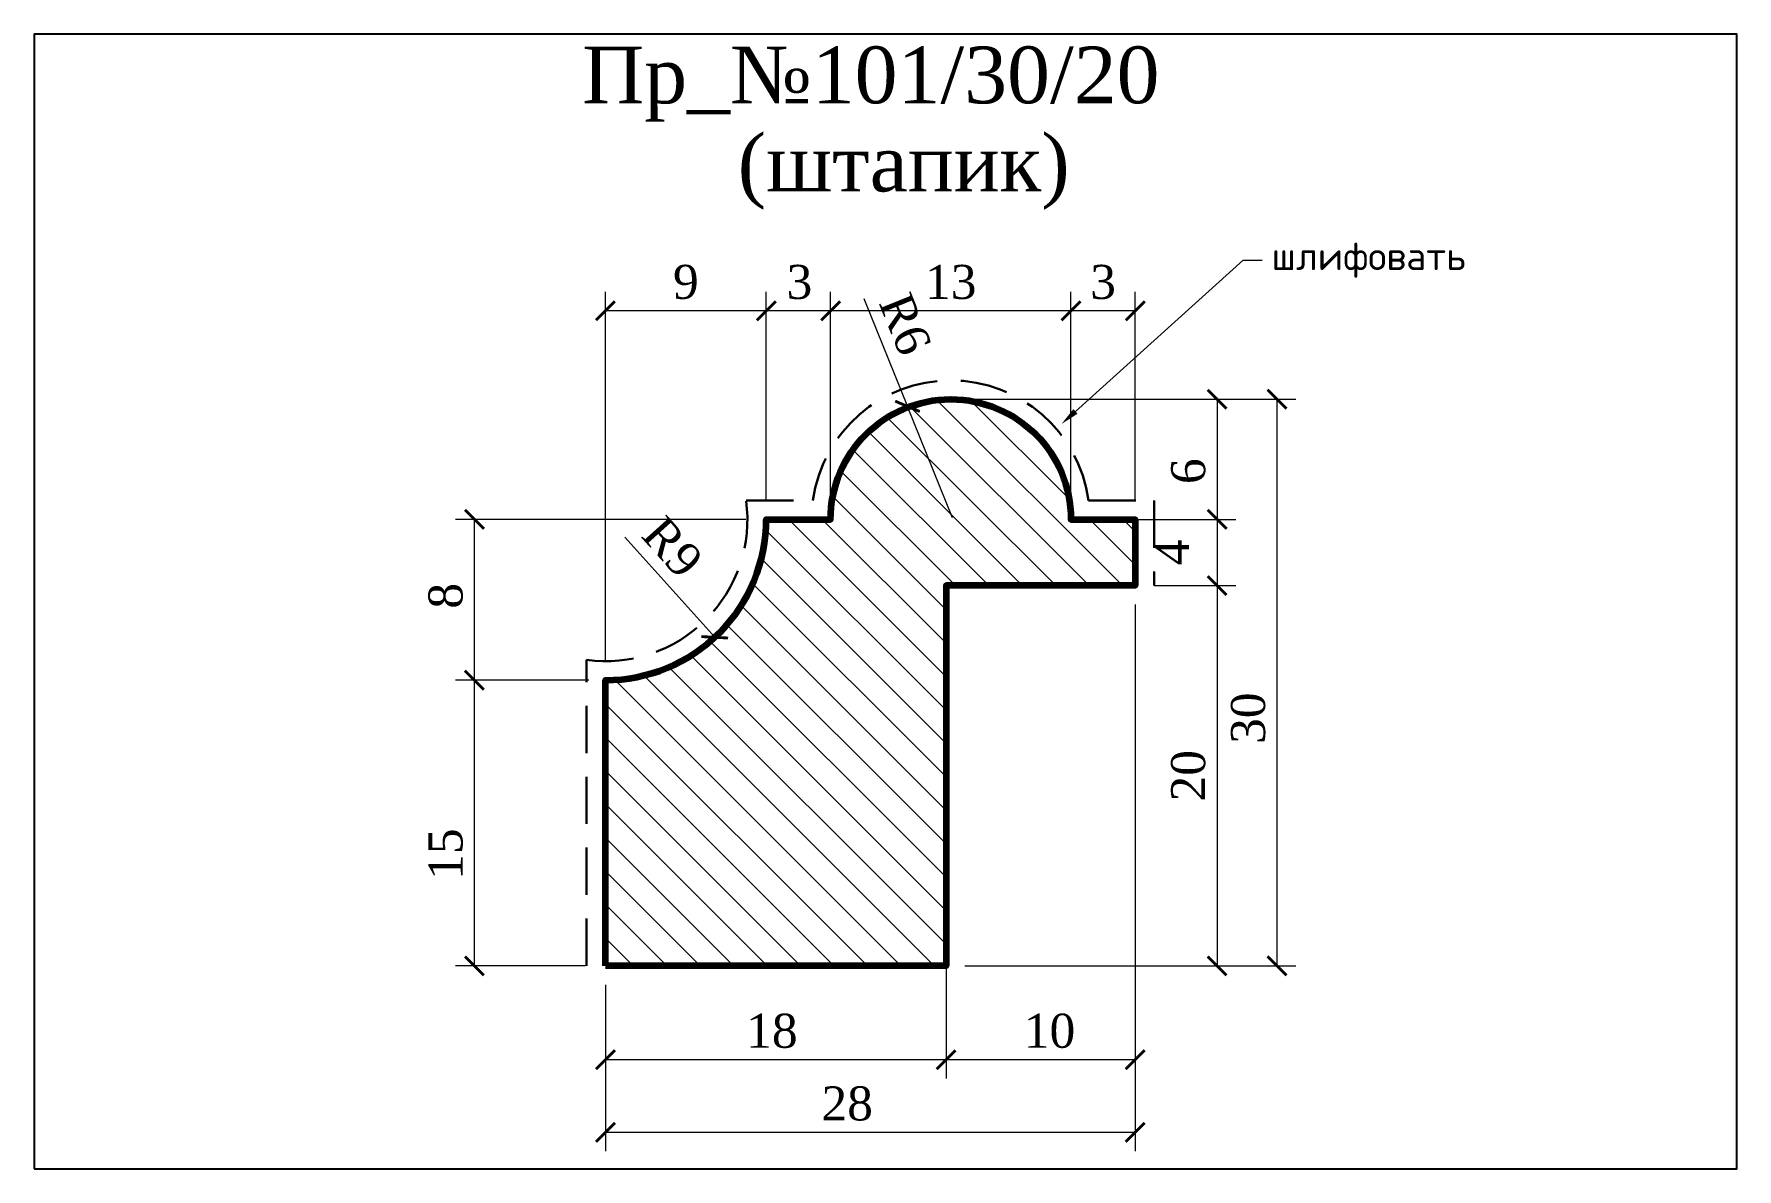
# Model space of a CAD drawing. Header units: millimetres. Extents: x 305563.1 to 305653.1, y -90617.6 to -90557.6.
import ezdxf
from ezdxf import colors
from ezdxf.entities.mleader import LeaderData, LeaderLine
from ezdxf.math import Vec2, Vec3

# ---------------------------------------------------------------- set-up
doc = ezdxf.new("R2010")
doc.units = ezdxf.units.MM
doc.header["$MEASUREMENT"] = 0
doc.linetypes.add('HIDDEN', pattern=[0.375, 0.25, -0.125])
doc.layers.add('Outside panel', color=7, linetype='Continuous', lineweight=18, true_color=0x7f5e57)
doc.layers.add('линия 50', color=1, linetype='Continuous', lineweight=211)
doc.layers.add('служебный слой РАЗМЕРЫ', color=7, linetype='Continuous', lineweight=9)
doc.layers.add('размеры в модели', color=7, linetype='Continuous')
doc.styles.add('ELECT', font='times.ttf')
doc.styles.get("Standard").update_dxf_attribs({"font": 'times.ttf'})
doc.styles.add('ЕСКД профили текст', font='isocpeur.ttf')
doc.dimstyles.new('M_1', dxfattribs={"dimtxt": 1.8, "dimasz": 1, "dimexe": 1, "dimexo": 1, "dimgap": 0.6, "dimtad": 1, "dimdec": 0, "dimdsep": 46, "dimtxsty": 'Standard', "dimblk": 'ARCHTICK', "dimcen": -5, "dimclrd": 7, "dimclre": 7, "dimclrt": 7, "dimadec": 0, "dimazin": 0, "dimtfac": 1, "dimtdec": 0, "dimtmove": 0, "dimatfit": 3, "dimfxl": 1, "dimtolj": 1, "dimtzin": 0, "dimlwd": 5, "dimlwe": 5, "dimarcsym": 0})

# ---------------------------------------------------------------- blocks, each defined once
blk = doc.blocks.new('_ArchTick')
at = {"color": 0, "linetype": 'ByBlock', "const_width": 0.15}
blk.add_lwpolyline([(-0.5, -0.5), (0.5, 0.5)], dxfattribs=at)
blk = doc.blocks.new('*D16')
at = {"layer": 'Defpoints', "color": 0, "ltscale": 1000, "transparency": 16777216}
for p in [(305609.303, -90577.256), (305611.686, -90583.142)]:
    blk.add_point(p, dxfattribs=at)
at = {"layer": 'размеры в модели', "color": 7, "lineweight": 5, "ltscale": 1000, "transparency": 16777216}
for p in [(305606.994, -90571.552), (305611.686, -90583.142)]:
    blk.add_line(p, (305609.303, -90577.256), dxfattribs=at)
at = {"layer": 'размеры в модели', "color": 7, "lineweight": 5, "ltscale": 1000, "transparency": 16777216, "rotation": 292.0379218981996}
blk.add_blockref('_ArchTick', (305609.303, -90577.256), dxfattribs=at)
at = {"layer": 'размеры в модели', "color": 7, "ltscale": 1000, "transparency": 16777216, "insert": (305609.178, -90572.908), "char_height": 1.8, "attachment_point": 5, "rotation": 292.03792}
blk.add_mtext('\\A1;R6', dxfattribs=at)
blk = doc.blocks.new('*D15')
at = {"layer": 'Defpoints', "color": 0, "ltscale": 1000, "transparency": 16777216}
for p in [(305593.436, -90583.142), (305599.116, -90589.465)]:
    blk.add_point(p, dxfattribs=at)
at = {"layer": 'размеры в модели', "color": 7, "lineweight": 5, "ltscale": 1000, "transparency": 16777216}
blk.add_line((305594.366, -90584.177), (305599.116, -90589.465), dxfattribs=at)
blk.add_arc((305593.436, -90583.142), 8.5, 276.74068, 318.67507, dxfattribs=at)
at = {"layer": 'размеры в модели', "color": 7, "lineweight": 5, "ltscale": 1000, "transparency": 16777216, "rotation": 311.9343902614559}
blk.add_blockref('_ArchTick', (305599.116, -90589.465), dxfattribs=at)
at = {"layer": 'размеры в модели', "color": 7, "ltscale": 1000, "transparency": 16777216, "insert": (305596.879, -90584.703), "char_height": 1.8, "attachment_point": 5, "rotation": 311.93439}
blk.add_mtext('\\A1;R9', dxfattribs=at)
blk = doc.blocks.new('*D14')
at = {"layer": 'Defpoints', "color": 0, "ltscale": 1000, "transparency": 16777216}
for p in [(305586.413, -90583.231), (305601.762, -90583.231), (305593.467, -90591.73)]:
    blk.add_point(p, dxfattribs=at)
at = {"layer": 'размеры в модели', "color": 7, "lineweight": 5, "ltscale": 1000, "transparency": 16777216}
for p, q in [((305600.762, -90583.231), (305585.413, -90583.231)), ((305586.413, -90591.73), (305586.413, -90583.231)), ((305592.467, -90591.73), (305585.413, -90591.73))]:
    blk.add_line(p, q, dxfattribs=at)
for p, rotation in [((305586.413, -90583.231), 90), ((305586.413, -90591.73), 270)]:
    blk.add_blockref('_ArchTick', p, dxfattribs=dict(at, rotation=rotation))
at = {"layer": 'размеры в модели', "color": 7, "ltscale": 1000, "transparency": 16777216, "insert": (305584.897, -90587.273), "char_height": 1.8, "attachment_point": 5, "rotation": 90}
blk.add_mtext('\\A1;8', dxfattribs=at)
blk = doc.blocks.new('*D13')
at = {"layer": 'Defpoints', "color": 0, "ltscale": 1000, "transparency": 16777216}
for p in [(305586.413, -90591.73), (305593.467, -90591.73), (305593.262, -90606.835)]:
    blk.add_point(p, dxfattribs=at)
at = {"layer": 'размеры в модели', "color": 7, "lineweight": 5, "ltscale": 1000, "transparency": 16777216}
for p, q in [((305592.467, -90591.73), (305585.413, -90591.73)), ((305586.413, -90606.835), (305586.413, -90591.73)), ((305592.262, -90606.835), (305585.413, -90606.835))]:
    blk.add_line(p, q, dxfattribs=at)
for p, rotation in [((305586.413, -90591.73), 90), ((305586.413, -90606.835), 270)]:
    blk.add_blockref('_ArchTick', p, dxfattribs=dict(at, rotation=rotation))
at = {"layer": 'размеры в модели', "color": 7, "ltscale": 1000, "transparency": 16777216, "insert": (305584.897, -90600.927), "char_height": 1.8, "attachment_point": 5, "rotation": 90}
blk.add_mtext('\\A1;15', dxfattribs=at)
blk = doc.blocks.new('*D12')
at = {"layer": 'Defpoints', "color": 0, "ltscale": 1000, "transparency": 16777216}
for p in [(305593.338, -90572.204), (305601.838, -90583.231), (305593.338, -90591.731)]:
    blk.add_point(p, dxfattribs=at)
at = {"layer": 'размеры в модели', "color": 7, "lineweight": 5, "ltscale": 1000, "transparency": 16777216}
for p, q in [((305593.338, -90590.731), (305593.338, -90571.204)), ((305601.838, -90582.231), (305601.838, -90571.204)), ((305601.838, -90572.204), (305593.338, -90572.204))]:
    blk.add_line(p, q, dxfattribs=at)
at = {"layer": 'размеры в модели', "color": 7, "lineweight": 5, "ltscale": 1000, "transparency": 16777216, "rotation": 180}
blk.add_blockref('_ArchTick', (305593.338, -90572.204), dxfattribs=at)
at = {"layer": 'размеры в модели', "color": 7, "lineweight": 5, "ltscale": 1000, "transparency": 16777216}
blk.add_blockref('_ArchTick', (305601.838, -90572.204), dxfattribs=at)
at = {"layer": 'размеры в модели', "color": 7, "ltscale": 1000, "transparency": 16777216, "insert": (305597.588, -90570.685), "char_height": 1.8, "attachment_point": 5}
blk.add_mtext('\\A1;9', dxfattribs=at)
blk = doc.blocks.new('*D11')
at = {"layer": 'Defpoints', "color": 0, "ltscale": 1000, "transparency": 16777216}
for p in [(305601.838, -90572.204), (305601.838, -90583.231), (305605.238, -90583.231)]:
    blk.add_point(p, dxfattribs=at)
at = {"layer": 'размеры в модели', "color": 7, "lineweight": 5, "ltscale": 1000, "transparency": 16777216}
for p, q in [((305601.838, -90582.231), (305601.838, -90571.204)), ((305605.238, -90582.231), (305605.238, -90571.204)), ((305605.238, -90572.204), (305601.838, -90572.204))]:
    blk.add_line(p, q, dxfattribs=at)
at = {"layer": 'размеры в модели', "color": 7, "lineweight": 5, "ltscale": 1000, "transparency": 16777216, "rotation": 180}
blk.add_blockref('_ArchTick', (305601.838, -90572.204), dxfattribs=at)
at = {"layer": 'размеры в модели', "color": 7, "lineweight": 5, "ltscale": 1000, "transparency": 16777216}
blk.add_blockref('_ArchTick', (305605.238, -90572.204), dxfattribs=at)
at = {"layer": 'размеры в модели', "color": 7, "ltscale": 1000, "transparency": 16777216, "insert": (305603.59, -90570.688), "char_height": 1.8, "attachment_point": 5}
blk.add_mtext('\\A1;3', dxfattribs=at)
blk = doc.blocks.new('*D10')
at = {"layer": 'Defpoints', "color": 0, "ltscale": 1000, "transparency": 16777216}
for p in [(305605.238, -90572.204), (305605.238, -90583.231), (305617.938, -90583.231)]:
    blk.add_point(p, dxfattribs=at)
at = {"layer": 'размеры в модели', "color": 7, "lineweight": 5, "ltscale": 1000, "transparency": 16777216}
for p, q in [((305605.238, -90582.231), (305605.238, -90571.204)), ((305617.938, -90582.231), (305617.938, -90571.204)), ((305617.938, -90572.204), (305605.238, -90572.204))]:
    blk.add_line(p, q, dxfattribs=at)
at = {"layer": 'размеры в модели', "color": 7, "lineweight": 5, "ltscale": 1000, "transparency": 16777216, "rotation": 180}
blk.add_blockref('_ArchTick', (305605.238, -90572.204), dxfattribs=at)
at = {"layer": 'размеры в модели', "color": 7, "lineweight": 5, "ltscale": 1000, "transparency": 16777216}
blk.add_blockref('_ArchTick', (305617.938, -90572.204), dxfattribs=at)
at = {"layer": 'размеры в модели', "color": 7, "ltscale": 1000, "transparency": 16777216, "insert": (305611.588, -90570.688), "char_height": 1.8, "attachment_point": 5}
blk.add_mtext('\\A1;13', dxfattribs=at)
blk = doc.blocks.new('*D9')
at = {"layer": 'Defpoints', "color": 0, "ltscale": 1000, "transparency": 16777216}
for p in [(305617.938, -90572.204), (305617.938, -90583.231), (305621.338, -90583.231)]:
    blk.add_point(p, dxfattribs=at)
at = {"layer": 'размеры в модели', "color": 7, "lineweight": 5, "ltscale": 1000, "transparency": 16777216}
for p, q in [((305617.938, -90582.231), (305617.938, -90571.204)), ((305621.338, -90582.231), (305621.338, -90571.204)), ((305621.338, -90572.204), (305617.938, -90572.204))]:
    blk.add_line(p, q, dxfattribs=at)
at = {"layer": 'размеры в модели', "color": 7, "lineweight": 5, "ltscale": 1000, "transparency": 16777216, "rotation": 180}
blk.add_blockref('_ArchTick', (305617.938, -90572.204), dxfattribs=at)
at = {"layer": 'размеры в модели', "color": 7, "lineweight": 5, "ltscale": 1000, "transparency": 16777216}
blk.add_blockref('_ArchTick', (305621.338, -90572.204), dxfattribs=at)
at = {"layer": 'размеры в модели', "color": 7, "ltscale": 1000, "transparency": 16777216, "insert": (305619.638, -90570.688), "char_height": 1.8, "attachment_point": 5}
blk.add_mtext('\\A1;3', dxfattribs=at)
blk = doc.blocks.new('*D8')
at = {"layer": 'Defpoints', "color": 0, "ltscale": 1000, "transparency": 16777216}
for p in [(305593.338, -90606.835), (305611.338, -90606.835), (305593.338, -90611.795)]:
    blk.add_point(p, dxfattribs=at)
at = {"layer": 'размеры в модели', "color": 7, "lineweight": 5, "ltscale": 1000, "transparency": 16777216}
for p, q in [((305593.338, -90607.835), (305593.338, -90612.795)), ((305611.338, -90607.835), (305611.338, -90612.795)), ((305611.338, -90611.795), (305593.338, -90611.795))]:
    blk.add_line(p, q, dxfattribs=at)
at = {"layer": 'размеры в модели', "color": 7, "lineweight": 5, "ltscale": 1000, "transparency": 16777216, "rotation": 180}
blk.add_blockref('_ArchTick', (305593.338, -90611.795), dxfattribs=at)
at = {"layer": 'размеры в модели', "color": 7, "lineweight": 5, "ltscale": 1000, "transparency": 16777216}
blk.add_blockref('_ArchTick', (305611.338, -90611.795), dxfattribs=at)
at = {"layer": 'размеры в модели', "color": 7, "ltscale": 1000, "transparency": 16777216, "insert": (305602.136, -90610.28), "char_height": 1.8, "attachment_point": 5}
blk.add_mtext('\\A1;18', dxfattribs=at)
blk = doc.blocks.new('*D7')
at = {"layer": 'Defpoints', "color": 0, "ltscale": 1000, "transparency": 16777216}
for p in [(305611.338, -90589.835), (305621.338, -90589.835), (305611.338, -90611.795)]:
    blk.add_point(p, dxfattribs=at)
at = {"layer": 'размеры в модели', "color": 7, "lineweight": 5, "ltscale": 1000, "transparency": 16777216}
for p, q in [((305611.338, -90590.835), (305611.338, -90612.795)), ((305621.338, -90590.835), (305621.338, -90612.795)), ((305621.338, -90611.795), (305611.338, -90611.795))]:
    blk.add_line(p, q, dxfattribs=at)
at = {"layer": 'размеры в модели', "color": 7, "lineweight": 5, "ltscale": 1000, "transparency": 16777216, "rotation": 180}
blk.add_blockref('_ArchTick', (305611.338, -90611.795), dxfattribs=at)
at = {"layer": 'размеры в модели', "color": 7, "lineweight": 5, "ltscale": 1000, "transparency": 16777216}
blk.add_blockref('_ArchTick', (305621.338, -90611.795), dxfattribs=at)
at = {"layer": 'размеры в модели', "color": 7, "ltscale": 1000, "transparency": 16777216, "insert": (305616.809, -90610.28), "char_height": 1.8, "attachment_point": 5}
blk.add_mtext('\\A1;10', dxfattribs=at)
blk = doc.blocks.new('*D6')
at = {"layer": 'Defpoints', "color": 0, "ltscale": 1000, "transparency": 16777216}
for p in [(305621.338, -90586.735), (305593.338, -90606.835), (305593.338, -90615.637)]:
    blk.add_point(p, dxfattribs=at)
at = {"layer": 'размеры в модели', "color": 7, "lineweight": 5, "ltscale": 1000, "transparency": 16777216}
for p, q in [((305621.338, -90587.735), (305621.338, -90616.637)), ((305593.338, -90607.835), (305593.338, -90616.637)), ((305621.338, -90615.637), (305593.338, -90615.637))]:
    blk.add_line(p, q, dxfattribs=at)
at = {"layer": 'размеры в модели', "color": 7, "lineweight": 5, "ltscale": 1000, "transparency": 16777216, "rotation": 180}
blk.add_blockref('_ArchTick', (305593.338, -90615.637), dxfattribs=at)
at = {"layer": 'размеры в модели', "color": 7, "lineweight": 5, "ltscale": 1000, "transparency": 16777216}
blk.add_blockref('_ArchTick', (305621.338, -90615.637), dxfattribs=at)
at = {"layer": 'размеры в модели', "color": 7, "ltscale": 1000, "transparency": 16777216, "insert": (305606.113, -90614.121), "char_height": 1.8, "attachment_point": 5}
blk.add_mtext('\\A1;28', dxfattribs=at)
blk = doc.blocks.new('*D5')
at = {"layer": 'Defpoints', "color": 0, "ltscale": 1000, "transparency": 16777216}
for p in [(305621.338, -90586.735), (305611.338, -90606.835), (305625.663, -90606.835)]:
    blk.add_point(p, dxfattribs=at)
at = {"layer": 'размеры в модели', "color": 7, "lineweight": 5, "ltscale": 1000, "transparency": 16777216}
for p, q in [((305622.338, -90586.735), (305626.663, -90586.735)), ((305625.663, -90586.735), (305625.663, -90606.835)), ((305612.338, -90606.835), (305626.663, -90606.835))]:
    blk.add_line(p, q, dxfattribs=at)
for p, rotation in [((305625.663, -90586.735), 90), ((305625.663, -90606.835), 270)]:
    blk.add_blockref('_ArchTick', p, dxfattribs=dict(at, rotation=rotation))
at = {"layer": 'размеры в модели', "color": 7, "ltscale": 1000, "transparency": 16777216, "insert": (305624.147, -90596.785), "char_height": 1.8, "attachment_point": 5, "rotation": 90}
blk.add_mtext('\\A1;20', dxfattribs=at)
blk = doc.blocks.new('*D4')
at = {"layer": 'Defpoints', "color": 0, "ltscale": 1000, "transparency": 16777216}
for p in [(305617.938, -90583.231), (305621.338, -90586.735), (305625.663, -90586.735)]:
    blk.add_point(p, dxfattribs=at)
at = {"layer": 'размеры в модели', "color": 7, "lineweight": 5, "ltscale": 1000, "transparency": 16777216}
for p, q in [((305618.938, -90583.231), (305626.663, -90583.231)), ((305625.663, -90583.231), (305625.663, -90586.735)), ((305622.338, -90586.735), (305626.663, -90586.735))]:
    blk.add_line(p, q, dxfattribs=at)
for p, rotation in [((305625.663, -90583.231), 90), ((305625.663, -90586.735), 270)]:
    blk.add_blockref('_ArchTick', p, dxfattribs=dict(at, rotation=rotation))
at = {"layer": 'размеры в модели', "color": 7, "ltscale": 1000, "transparency": 16777216, "insert": (305623.287, -90584.983), "char_height": 1.8, "attachment_point": 5, "rotation": 90}
blk.add_mtext('\\A1;4', dxfattribs=at)
blk = doc.blocks.new('*D3')
at = {"layer": 'Defpoints', "color": 0, "ltscale": 1000, "transparency": 16777216}
for p in [(305611.588, -90576.881), (305617.938, -90583.231), (305625.663, -90583.231)]:
    blk.add_point(p, dxfattribs=at)
at = {"layer": 'размеры в модели', "color": 7, "lineweight": 5, "ltscale": 1000, "transparency": 16777216}
for p, q in [((305612.588, -90576.881), (305626.663, -90576.881)), ((305625.663, -90576.881), (305625.663, -90583.231)), ((305618.938, -90583.231), (305626.663, -90583.231))]:
    blk.add_line(p, q, dxfattribs=at)
for p, rotation in [((305625.663, -90576.881), 90), ((305625.663, -90583.231), 270)]:
    blk.add_blockref('_ArchTick', p, dxfattribs=dict(at, rotation=rotation))
at = {"layer": 'размеры в модели', "color": 7, "ltscale": 1000, "transparency": 16777216, "insert": (305624.147, -90580.685), "char_height": 1.8, "attachment_point": 5, "rotation": 90}
blk.add_mtext('\\A1;6', dxfattribs=at)
blk = doc.blocks.new('*D2')
at = {"layer": 'Defpoints', "color": 0, "ltscale": 1000, "transparency": 16777216}
for p in [(305611.588, -90576.881), (305611.338, -90606.835), (305628.828, -90606.835)]:
    blk.add_point(p, dxfattribs=at)
at = {"layer": 'размеры в модели', "color": 7, "lineweight": 5, "ltscale": 1000, "transparency": 16777216}
for p, q in [((305612.588, -90576.881), (305629.828, -90576.881)), ((305628.828, -90576.881), (305628.828, -90606.835)), ((305612.338, -90606.835), (305629.828, -90606.835))]:
    blk.add_line(p, q, dxfattribs=at)
for p, rotation in [((305628.828, -90576.881), 90), ((305628.828, -90606.835), 270)]:
    blk.add_blockref('_ArchTick', p, dxfattribs=dict(at, rotation=rotation))
at = {"layer": 'размеры в модели', "color": 7, "ltscale": 1000, "transparency": 16777216, "insert": (305627.312, -90593.742), "char_height": 1.8, "attachment_point": 5, "rotation": 90}
blk.add_mtext('\\A1;30', dxfattribs=at)

msp = doc.modelspace()

# ---------------------------------------------------------------- hatches: boundary and pattern name
at = {"layer": 'Outside panel', "ltscale": 1000}
h = msp.add_hatch(dxfattribs=at)
h.set_pattern_fill('ANSI31', color=256, scale=10, angle=90)
h.set_pattern_definition([(135, (-4645.4828, 165.1856), (-0.8838834765, -0.8838834765), [])])
h.paths.add_polyline_path([(305617.938, -90583.231), (305621.338, -90583.231), (305621.338, -90586.735), (305611.338, -90586.735), (305611.338, -90606.835), (305593.338, -90606.835), (305593.338, -90591.731, 0.414214), (305601.838, -90583.231), (305605.238, -90583.231, -1)])

# ---------------------------------------------------------------- linework, layer by layer
at = {"color": 6, "ltscale": 1000}
msp.add_lwpolyline([(305563.139, -90617.572), (305653.139, -90617.572), (305653.139, -90557.572), (305563.139, -90557.572)], close=True, dxfattribs=at)
at = {"layer": 'линия 50', "color": 1, "linetype": 'HIDDEN', "lineweight": 30, "ltscale": 10, "true_color": 0xff0909}
msp.add_lwpolyline([(305592.338, -90606.835), (305592.338, -90590.664, 0.494907), (305600.771, -90582.231), (305604.306, -90582.231, -0.872054), (305618.869, -90582.231), (305622.338, -90582.231), (305622.338, -90586.735)], format="xyb", dxfattribs=at)
at = {"layer": 'линия 50', "color": 7}
msp.add_lwpolyline([(305593.338, -90606.835), (305593.338, -90591.731, 0.414214), (305601.838, -90583.231), (305605.238, -90583.231, -1), (305617.938, -90583.231), (305621.338, -90583.231), (305621.338, -90586.735), (305611.338, -90586.735), (305611.338, -90606.835), (305593.338, -90606.835)], format="xyb", dxfattribs=at)

# ---------------------------------------------------------------- texts
at = {"color": 7, "ltscale": 1000, "style": 'ELECT'}
for s, p in [('Пр_№101/30/20', (305592.117, -90561.234)), ('(штапик)', (305600.326, -90565.891))]:
    msp.add_text(s, height=3, dxfattribs=at).set_placement(p)

# ---------------------------------------------------------------- dimensions: what is measured, and where the dimension line sits
at = {"layer": 'размеры в модели', "color": 0, "ltscale": 1000}
for base, p1, p2, picture, middle in [((305593.33771435, -90572.203561202), (305601.83771435, -90583.231326735), (305593.33771435, -90591.731326735), '*D12', (305597.58771435, -90570.685392492)), ((305605.238, -90572.204), (305617.938, -90583.231), (305605.238, -90583.231), '*D10', (305611.588, -90570.688))]:
    dim = msp.add_linear_dim(base=base, p1=p1, p2=p2, angle=180, dimstyle='M_1', override={"dimtxt": 1.8}, dxfattribs=at)
    dim.commit()
    dim.dimension.update_dxf_attribs({"geometry": picture, "text_midpoint": middle})
for base, p1, p2, angle, picture, middle in [((305601.838, -90572.204), (305605.238, -90583.231), (305601.838, -90583.231), 180, '*D11', (305603.59, -90572.204)), ((305617.938, -90572.204), (305621.338, -90583.231), (305617.938, -90583.231), 180, '*D9', (305619.638, -90572.204)), ((305628.828, -90606.835), (305611.588, -90576.881), (305611.338, -90606.835), 90, '*D2', (305628.828, -90593.742)), ((305586.413, -90583.231), (305593.467, -90591.73), (305601.762, -90583.231), 90, '*D14', (305586.413, -90587.273)), ((305593.338, -90615.637), (305621.338, -90586.735), (305593.338, -90606.835), 180, '*D6', (305606.113, -90615.637)), ((305611.338, -90611.795), (305621.338, -90589.835), (305611.338, -90589.835), 180, '*D7', (305616.809, -90611.795)), ((305586.413, -90591.73), (305593.262, -90606.835), (305593.467, -90591.73), 90, '*D13', (305586.413, -90600.927)), ((305593.338, -90611.795), (305611.338, -90606.835), (305593.338, -90606.835), 180, '*D8', (305602.136, -90611.795))]:
    dim = msp.add_linear_dim(base=base, p1=p1, p2=p2, angle=angle, dimstyle='M_1', override={"dimtxt": 1.8}, dxfattribs=at)
    dim.commit()
    dim.dimension.update_dxf_attribs({"geometry": picture, "text_midpoint": middle, "dimtype": 128})
dim = msp.add_radius_dim(center=(305611.686, -90583.142), mpoint=(305609.303, -90577.256), dimstyle='M_1', override={"dimtxt": 1.8}, dxfattribs=at)
dim.commit()
dim.dimension.update_dxf_attribs({"geometry": '*D16', "text_midpoint": (305609.178, -90572.908)})
for base, p1, p2, picture, middle in [((305625.663, -90583.231), (305611.588, -90576.881), (305617.938, -90583.231), '*D3', (305625.663, -90580.685)), ((305625.663, -90586.735), (305617.938, -90583.231), (305621.338, -90586.735), '*D4', (305624.787, -90584.983))]:
    dim = msp.add_linear_dim(base=base, p1=p1, p2=p2, angle=90, dimstyle='M_1', dxfattribs=at)
    dim.commit()
    dim.dimension.update_dxf_attribs({"geometry": picture, "text_midpoint": middle, "dimtype": 128})
dim = msp.add_radius_dim(center=(305593.435936346, -90583.141692539), mpoint=(305599.116309447, -90589.464932329), dimstyle='M_1', override={"dimtxt": 1.8}, dxfattribs=at)
dim.commit()
dim.dimension.update_dxf_attribs({"geometry": '*D15', "text_midpoint": (305595.750051785, -90585.717704108), "dimtype": 132})
dim = msp.add_linear_dim(base=(305625.663, -90606.835), p1=(305621.338, -90586.735), p2=(305611.338, -90606.835), angle=90, dimstyle='M_1', dxfattribs=at)
dim.commit()
dim.dimension.update_dxf_attribs({"geometry": '*D5', "text_midpoint": (305624.147, -90596.785)})

# ---------------------------------------------------------------- leaders
at = {"layer": 'служебный слой РАЗМЕРЫ'}
ml = msp.add_multileader_mtext('Standard', dxfattribs=at)
ml.set_content('\\A1;шлифовать', color=256, style='ЕСКД профили текст')
ml.set_leader_properties(color=256, linetype='ByLayer', lineweight=-1)
ml.build(insert=Vec2(0, 0))
ml.multileader.update_dxf_attribs({"dogleg_length": 1, "arrow_head_size": 1})
ctx = ml.context
ctx.base_point, ctx.char_height, ctx.arrow_head_size, ctx.landing_gap_size, ctx.plane_origin = Vec3(305628.039, -90569.529), 1.5, 1, 0.5, Vec3(305641.514, -90543.36)
notes = []
notes.append((ctx, [(1, (1, 1, 0), (305627.039, -90569.529), (1, 0), 1, [(0, [(305617.438, -90578.192)], 0, [])])]))
ctx.mtext.insert, ctx.mtext.flow_direction = Vec3(305628.539, -90568.554), 5
for ctx, leaders in notes:
    for number, flags, end, landing, length, lines in leaders:
        leader = LeaderData()
        leader.index, (leader.has_last_leader_line, leader.has_dogleg_vector, leader.attachment_direction) = number, flags
        leader.last_leader_point, leader.dogleg_vector, leader.dogleg_length = Vec3(end), Vec3(landing), length
        for number, points, colour, breaks in lines:
            line = LeaderLine()
            line.index, line.vertices, line.color, line.breaks = number, Vec3.list(points), colors.encode_raw_color(colour), breaks
            leader.lines.append(line)
        ctx.leaders.append(leader)

doc.saveas('drawing.dxf')
